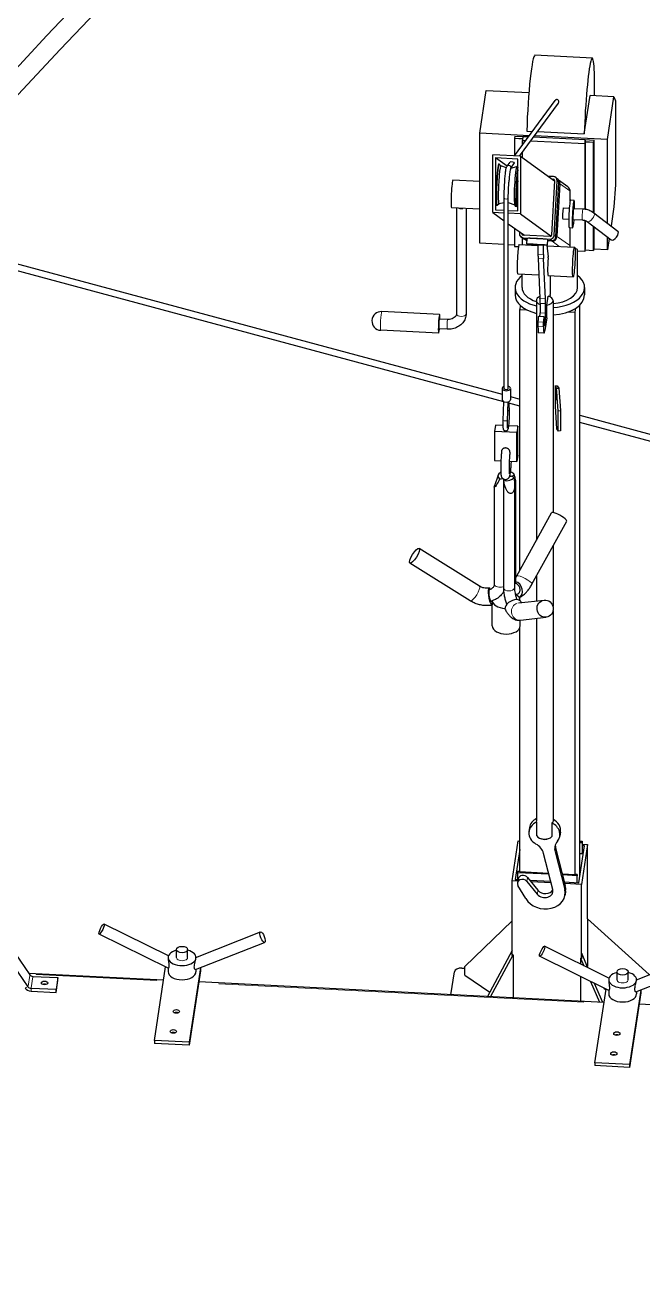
# Model space of a CAD drawing. Header units: millimetres. Extents: x 0 to 89100, y 0 to 63000.
# Drawn here: x 74960 to 75626, y 50841 to 52190 of the extents above; entities that cross this region are included whole.
import ezdxf

# ---------------------------------------------------------------- set-up
doc = ezdxf.new("R2010")
doc.units = ezdxf.units.MM
doc.header["$LTSCALE"] = 150
doc.layers.add('Visible', color=7, linetype='Continuous', lineweight=25)
doc.layers.add('Visible Narrow', color=7, linetype='Continuous', lineweight=18)

msp = doc.modelspace()

# ---------------------------------------------------------------- linework, layer by layer
at = {"layer": 'Visible'}
for p, q in [((75571.62, 52153.92), (75509.61, 52157.05)), ((75450.07, 52073.1), (75457.06, 52119.25)), ((75457.06, 52119.25), (75503.21, 52116.92)), ((75487.65, 52048.48), (75531.43, 52108.35)), ((75493.03, 52048.2), (75534.99, 52105.59)), ((75562.86, 52072.2), (75569.13, 52113.59)), ((75594.91, 52112.29), (75569.13, 52113.59)), ((75587.92, 52066.14), (75594.91, 52112.29)), ((75594.91, 52112.29), (75596.41, 52108.13)), ((75596.41, 52108.13), (75596.41, 52017.5)), ((75500.85, 52075.33), (75507.06, 52075.02)), ((75512.43, 52074.75), (75562.86, 52072.2)), ((75503.67, 52070.39), (75450.07, 52073.1)), ((75450.07, 51954.3), (75450.07, 52073.1)), ((75488.17, 52069.95), (75487.78, 52067.36)), ((75492.26, 52067.13), (75487.78, 52067.36)), ((75487.78, 52067.36), (75487.78, 52048.66)), ((75488.17, 52069.95), (75496.72, 52069.52)), ((75496.33, 52066.93), (75492.26, 52067.13)), ((75496.75, 52069.66), (75496.09, 52065.35)), ((75496.09, 52065.35), (75499.85, 52065.16)), ((75496.09, 52060.02), (75496.09, 52065.35)), ((75496.75, 52069.66), (75502.91, 52069.35)), ((75505.22, 52064.89), (75563.34, 52061.95)), ((75508.29, 52069.08), (75563.99, 52066.27)), ((75587.92, 52066.14), (75509.05, 52070.12)), ((75563.99, 52066.27), (75563.34, 52061.95)), ((75563.34, 52061.95), (75563.34, 51991.3)), ((75563.99, 52063.51), (75563.99, 52066.27)), ((75563.99, 52066.12), (75573.35, 52065.65)), ((75568.47, 52063.28), (75563.99, 52063.51)), ((75563.99, 52063.51), (75563.99, 51991.21)), ((75572.96, 52063.06), (75568.47, 52063.28)), ((75573.35, 52065.65), (75572.96, 52063.06)), ((75572.96, 51987.57), (75572.96, 52063.06)), ((75573.35, 52065.65), (75573.35, 51987.27)), ((75587.92, 51976.13), (75587.92, 52066.14)), ((75494.15, 52048.15), (75464.27, 52049.66)), ((75464.27, 51987.49), (75464.27, 52049.66)), ((75494.15, 52048.15), (75530.8, 52021.76)), ((75494.15, 52048.15), (75494.15, 51985.98)), ((75496.09, 52046.75), (75496.09, 52052.4)), ((75467.26, 52046.4), (75467.26, 51990.45)), ((75479.62, 52037.49), (75467.26, 52046.4)), ((75491.16, 52045.19), (75467.26, 52046.4)), ((75471.16, 52039.9), (75470.79, 52039.92)), ((75473, 52037.91), (75471.27, 52039.84)), ((75478.89, 52035.78), (75472.96, 52037.93)), ((75479.61, 52037.48), (75482.85, 52041.92)), ((75483.55, 52035.42), (75490.05, 52037.05)), ((75483.71, 52035.46), (75487.7, 52040.93)), ((75490.01, 52037.02), (75491.16, 52038.07)), ((75491.16, 51989.24), (75491.16, 52045.19)), ((75450.07, 52021.09), (75421.28, 52022.54)), ((75529.54, 52026.25), (75524.18, 52026.52)), ((75530.81, 52021.98), (75527.64, 51963.03)), ((75528.22, 52023.62), (75529.39, 52023.56)), ((75530.81, 52022.11), (75530.28, 52022.13)), ((75530.33, 51962.9), (75533.5, 52021.85)), ((75533.83, 52023.98), (75531.77, 52025.47)), ((75532.39, 51961.41), (75535.56, 52020.37)), ((75545.25, 52015.19), (75535.1, 52022.5)), ((75536.52, 52018.43), (75533.48, 51961.87)), ((75547.72, 51999.83), (75547.72, 52010.37)), ((75596.41, 52017.5), (75594.91, 51993.49)), ((75468.89, 51994.96), (75468.52, 51994.98)), ((75470.92, 51996.75), (75469.01, 51995.01)), ((75476.46, 51998.14), (75470.88, 51996.74)), ((75476.46, 51797.89), (75476.46, 52003.22)), ((75480.96, 51797.89), (75480.96, 52003.22)), ((75480.96, 51998.42), (75487.97, 51995.89)), ((75487.93, 51995.92), (75488.28, 51995.53)), ((75490.18, 51993.88), (75488.69, 51993.96)), ((75548.23, 52001.15), (75551.96, 52000.96)), ((75594.91, 51993.49), (75591.83, 51973.13)), ((75450.07, 51991.05), (75419.77, 51992.58)), ((75424.99, 51992.31), (75424.99, 51878.47)), ((75435.49, 51991.78), (75435.49, 51878.47)), ((75476.46, 51986.87), (75464.27, 51987.49)), ((75464.27, 51987.49), (75476.46, 51978.71)), ((75467.26, 51990.45), (75476.46, 51989.98)), ((75480.96, 51989.75), (75491.16, 51989.24)), ((75494.15, 51985.98), (75480.96, 51986.64)), ((75494.15, 51985.98), (75527.27, 51962.13)), ((75539.7, 51980.56), (75546.19, 51980.23)), ((75540.3, 51992.54), (75546.8, 51992.21)), ((75550.75, 51980), (75560.89, 51979.49)), ((75551.36, 51991.98), (75561.5, 51991.47)), ((75573.34, 51987.28), (75599.23, 51967.47)), ((74824.49, 51966.4), (75474.21, 51791.48)), ((75480.96, 51975.47), (75498.25, 51963.02)), ((75487.78, 51970.55), (75487.78, 51951.01)), ((75493.07, 51966.74), (75492.97, 51964.78)), ((75546.71, 51971.19), (75550.45, 51971)), ((75547.72, 51951.62), (75547.72, 51971.14)), ((75563.34, 51979.07), (75563.34, 51945.6)), ((75563.99, 51978.86), (75563.99, 51949.92)), ((75566.05, 51977.75), (75591.94, 51957.94)), ((75572.96, 51946.71), (75572.96, 51972.46)), ((75573.35, 51972.16), (75573.35, 51949.3)), ((75476.3, 51783.28), (74819.42, 51960.12)), ((75476.46, 51952.96), (75450.07, 51954.3)), ((75492.69, 51953.11), (75512.98, 51952.09)), ((75496.76, 51959.68), (75494.7, 51961.16)), ((75495.66, 51964.65), (75495.67, 51964.87)), ((75496.09, 51952.94), (75496.09, 51960.16)), ((75496.93, 51960.38), (75525.92, 51958.92)), ((75526.06, 51961.61), (75497.07, 51963.08)), ((75497.73, 51963.39), (75497.72, 51963.16)), ((75501.09, 51957.13), (75498.57, 51958.94)), ((75498.99, 51958.9), (75501.18, 51958.79)), ((75500.9, 51953.53), (75501.22, 51959.51)), ((75523.36, 51952.32), (75523.69, 51958.3)), ((75527.81, 51956.75), (75523.61, 51956.96)), ((75523.65, 51957.65), (75527.98, 51957.43)), ((75587.92, 51947.33), (75587.92, 51961.02)), ((75589.78, 51959.59), (75587.92, 51947.33)), ((75487.78, 51952.39), (75480.96, 51952.74)), ((75487.78, 51951.01), (75491.98, 51950.8)), ((75507.72, 51952.35), (75507.2, 51952.72)), ((75512.98, 51952.36), (75512.98, 51942.49)), ((75518.95, 51942.19), (75518.95, 51952.15)), ((75522.41, 51952.16), (75523.8, 51939.6)), ((75522.47, 51951.61), (75552.46, 51950.09)), ((75555.77, 51906.69), (75555.77, 51947.65)), ((75563.34, 51945.6), (75555.77, 51945.98)), ((75563.99, 51949.92), (75563.34, 51945.6)), ((75563.58, 51947.18), (75572.96, 51946.71)), ((75573.35, 51949.3), (75572.96, 51946.71)), ((75587.92, 51947.33), (75573.16, 51948.08)), ((75513.06, 51938.19), (75515.1, 51894.77)), ((75521.07, 51894.47), (75519.04, 51937.88)), ((75491.08, 51921.35), (75513.9, 51920.2)), ((75495.77, 51906.69), (75495.77, 51921.12)), ((75523.76, 51919.7), (75550.85, 51918.33)), ((75526.03, 51919.59), (75526.13, 51918.64)), ((75526.14, 51918.39), (75526.14, 51898.96)), ((75488.27, 51906.69), (75488.27, 51898.73)), ((75563.27, 51906.69), (75563.27, 51898.73)), ((75493.92, 51887.29), (75493.27, 51882.98)), ((75511.21, 51892.68), (75511.21, 51634.16)), ((75515.2, 51889.6), (75515.2, 51879.34)), ((75521.18, 51879.04), (75521.18, 51889.3)), ((75522.46, 51887.65), (75523.94, 51897.41)), ((75522.46, 51874.06), (75522.46, 51887.65)), ((75526.08, 51897.92), (75525.89, 51896.71)), ((75529.21, 51892.68), (75529.21, 51664.05)), ((75558.27, 51308.22), (75558.27, 51887.92)), ((75406.84, 51877.54), (75344.45, 51880.69)), ((75415.56, 51872.22), (75406.59, 51872.67)), ((75493.27, 51882.98), (75500.74, 51882.6)), ((75493.27, 51601.48), (75493.27, 51882.98)), ((75496.52, 51884.55), (75496.6, 51885.12)), ((75497.49, 51884.51), (75496.52, 51884.55)), ((75519.47, 51875.17), (75513.49, 51875.47)), ((75519.61, 51873.58), (75519.61, 51868.69)), ((75522.46, 51874.06), (75520.39, 51860.39)), ((75545.57, 51880.34), (75553.04, 51879.96)), ((75550.31, 51881.84), (75549.34, 51881.89)), ((75550.4, 51882.4), (75550.31, 51881.84)), ((75553.04, 51879.96), (75553.69, 51884.27)), ((75553.04, 51273.71), (75553.04, 51879.96)), ((75405.82, 51857.32), (75343.43, 51860.47)), ((75415.03, 51861.73), (75406.06, 51862.19)), ((75512.98, 51869.57), (75512.98, 51864.67)), ((75518.95, 51864.37), (75518.95, 51869.27)), ((75519.56, 51857.38), (75513.58, 51857.68)), ((75474.21, 51797.89), (75474.21, 51785.65)), ((75483.21, 51797.89), (75483.21, 51785.65)), ((75531.33, 51800.51), (75533.57, 51800.61)), ((75533.11, 51798.09), (75531.33, 51800.51)), ((75531.33, 51800.51), (75531.33, 51778.59)), ((75533.11, 51798.09), (75535.36, 51798.19)), ((75534.9, 51773.74), (75533.11, 51798.09)), ((75533.57, 51800.61), (75535.36, 51798.19)), ((75535.36, 51798.19), (75537.14, 51773.84)), ((75475.56, 51763.3), (75476.31, 51783.45)), ((75480.06, 51763.14), (75480.8, 51783.35)), ((75481.25, 51783.5), (75481.84, 51775.16)), ((75493.27, 51778.71), (75481.36, 51781.91)), ((75483.21, 51789.06), (75493.27, 51786.35)), ((75531.33, 51778.59), (75533.11, 51754.25)), ((75534.9, 51773.74), (75537.14, 51773.84)), ((75534.9, 51751.82), (75534.9, 51773.74)), ((75537.14, 51773.84), (75537.14, 51751.92)), ((75558.27, 51768.85), (79856.08, 50611.78)), ((75467.27, 51758.33), (75466.23, 51751.43)), ((75490.14, 51750.22), (75466.23, 51751.43)), ((75466.23, 51751.43), (75466.23, 51720.21)), ((75475.48, 51757.92), (75467.27, 51758.33)), ((75491.18, 51757.12), (75481.17, 51757.63)), ((75491.18, 51757.12), (75490.14, 51750.22)), ((75491.18, 51725.9), (75491.18, 51757.12)), ((75533.11, 51754.25), (75534.9, 51751.82)), ((75537.14, 51751.92), (75534.9, 51751.82)), ((79851.01, 50605.5), (75558.27, 51761.21)), ((75490.14, 51719), (75490.14, 51750.22)), ((75491.18, 51725.9), (75490.14, 51719)), ((75466.23, 51720.21), (75472.99, 51719.86)), ((75481.98, 51719.41), (75490.14, 51719)), ((75469.96, 51704.43), (75466.09, 51692.86)), ((75475.63, 51699.83), (75475.63, 51582.87)), ((75488.68, 51698.91), (75488.68, 51589.77)), ((75465.8, 51691.6), (75465.8, 51586.84)), ((75487.63, 51693.72), (75487.63, 51582.87)), ((75490.03, 51595.58), (75527.48, 51663.79)), ((75506.47, 51586.56), (75543.92, 51654.77)), ((75449.73, 51584.62), (75384.69, 51625.24)), ((75529.21, 51627.99), (75529.21, 51562.5)), ((75439.8, 51568.72), (75374.75, 51609.33)), ((75511.21, 51595.2), (75511.21, 51568.64)), ((75463.71, 51565.96), (75463.71, 51568.86)), ((75463.71, 51541.61), (75463.71, 51564.43)), ((75492.04, 51566.44), (75519.63, 51569.61)), ((75493.27, 51571.24), (75493.27, 51572.42)), ((75493.71, 51568.68), (75493.71, 51569.16)), ((75494.17, 51547.81), (75521.77, 51550.98)), ((75511.21, 51549.77), (75511.21, 51331.45)), ((75529.21, 51557.81), (75529.21, 51331.45)), ((75493.27, 51276.73), (75493.27, 51539.53)), ((75493.71, 51541.61), (75493.71, 51547.77)), ((75503.86, 51324.46), (75503.2, 51320.14)), ((75511.74, 51315.3), (75511.74, 51330.08)), ((75528.04, 51329.26), (75528.04, 51314.48)), ((75537.22, 51319.4), (75536.57, 51315.09)), ((75485.14, 51266.67), (75491.68, 51309.81)), ((75491.68, 51309.81), (75493.27, 51309.73)), ((75558.27, 51309.53), (75560.71, 51309.4)), ((75558.27, 51295.97), (75558.27, 51308.22)), ((75558.27, 51308.22), (75560.51, 51308.11)), ((75566.4, 51306.03), (75559.86, 51262.9)), ((75560.51, 51308.11), (75560.71, 51309.4)), ((75560.51, 51308.11), (75560.51, 51295.86)), ((75560.71, 51309.4), (75560.71, 51297.16)), ((75560.71, 51306.32), (75566.4, 51306.03)), ((75566.4, 51225.88), (75566.4, 51306.03)), ((75493.27, 51300.42), (75488.39, 51268.25)), ((75529.02, 51257.52), (75518.97, 51296.4)), ((75531.37, 51297.96), (75541.8, 51257.6)), ((75532.02, 51302.27), (75542.46, 51261.91)), ((75557.13, 51264.77), (75563.15, 51304.46)), ((75560.51, 51295.86), (75558.27, 51295.97)), ((75558.27, 51272.29), (75558.27, 51295.97)), ((75560.51, 51295.86), (75560.71, 51297.16)), ((75563.15, 51304.46), (75560.71, 51304.58)), ((75485.14, 51186.43), (75485.14, 51266.67)), ((75491.13, 51266.37), (75485.14, 51266.67)), ((75488.39, 51268.25), (75491.39, 51268.09)), ((75491.03, 51276.84), (75490.83, 51275.55)), ((75524.8, 51273.83), (75490.83, 51275.55)), ((75490.83, 51275.55), (75490.83, 51268.12)), ((75491.51, 51268.84), (75490.85, 51264.53)), ((75493.27, 51276.73), (75491.03, 51276.84)), ((75493.27, 51276.73), (75524.46, 51275.16)), ((75501, 51266.09), (75512.24, 51252.37)), ((75501.66, 51270.4), (75512.89, 51256.69)), ((75504.07, 51267.45), (75526.75, 51266.31)), ((75527.2, 51264.55), (75505.56, 51265.64)), ((75539.22, 51274.41), (75553.04, 51273.71)), ((75555.09, 51272.31), (75539.57, 51273.09)), ((75541.51, 51265.56), (75557.13, 51264.77)), ((75555.28, 51273.6), (75553.04, 51273.71)), ((75555.28, 51273.6), (75555.09, 51272.31)), ((75555.09, 51264.88), (75555.09, 51272.31)), ((75555.28, 51264.87), (75555.28, 51273.6)), ((75499.84, 51247.64), (75491.4, 51261.89)), ((75559.86, 51262.9), (75541.97, 51263.8)), ((75542.79, 51255.79), (75542.13, 51251.48)), ((75559.86, 51182.65), (75559.86, 51262.9)), ((75566.32, 51225.95), (75566.32, 51174.27)), ((75566.32, 51225.95), (75633.05, 51165.63)), ((75114.35, 51185.8), (75044.91, 51220.17)), ((75144.05, 51184.19), (75213.66, 51211.61)), ((75434.21, 51174.26), (75485.14, 51223.48)), ((75114.19, 51172.49), (75039.59, 51209.42)), ((75143.43, 51171.04), (75218.06, 51200.44)), ((74962.85, 51152.54), (74941.38, 51184.09)), ((74943.34, 51197.04), (74964.81, 51165.48)), ((75114.06, 51184.1), (75114.06, 51183.89)), ((75123.06, 51184.1), (75123.06, 51192.67)), ((75135.06, 51184.1), (75135.06, 51192.67)), ((75144.06, 51184.1), (75144.06, 51183.89)), ((75485.14, 51191.56), (75458.67, 51141.99)), ((75461.88, 51141.83), (75486.03, 51187.05)), ((75486.03, 51187.05), (75485.14, 51186.43)), ((75486.03, 51187.05), (75486.03, 51140.61)), ((75589.38, 51148.49), (75514.77, 51185.42)), ((75589.53, 51161.8), (75520.09, 51196.17)), ((75560.24, 51188.5), (75559.86, 51182.65)), ((75566.85, 51173.03), (75560.24, 51188.5)), ((75619.24, 51160.19), (75688.85, 51187.61)), ((75099.26, 51094.56), (75111.29, 51173.93)), ((75114.06, 51172.56), (75114.06, 51168.79)), ((75148.78, 51172.91), (75136.62, 51092.68)), ((75144.06, 51171.29), (75144.06, 51168.79)), ((75148.79, 51173.1), (75148.79, 51170.04)), ((75430.97, 51172.63), (75434.21, 51172.47)), ((75434.21, 51165.07), (75434.21, 51174.26)), ((75558.97, 51183.37), (75558.97, 51176.93)), ((75559.86, 51182.65), (75558.97, 51183.37)), ((75558.97, 51183.37), (75562.45, 51175.21)), ((75618.61, 51147.04), (75693.25, 51176.44)), ((75109.13, 51159.64), (74963.78, 51166.99)), ((74968.04, 51163.78), (74995.11, 51162.42)), ((74995.11, 51162.42), (74993.15, 51149.48)), ((74993.15, 51146.41), (74995.11, 51159.36)), ((74995.11, 51159.36), (74995.11, 51162.42)), ((75148.78, 51169.85), (75136.62, 51089.62)), ((75584.31, 51135.64), (75146.94, 51157.73)), ((75419.11, 51143.99), (75422.85, 51168.69)), ((75434.21, 51165.07), (75461.12, 51146.56)), ((75558.97, 51163.54), (75558.97, 51136.92)), ((75569.7, 51158.23), (75579.23, 51135.9)), ((75589.24, 51160.1), (75589.24, 51159.88)), ((75598.24, 51160.1), (75598.24, 51168.67)), ((75610.24, 51160.1), (75610.24, 51168.67)), ((75619.24, 51160.1), (75619.24, 51159.88)), ((74993.15, 51149.48), (74966.08, 51150.84)), ((74966.08, 51147.78), (74993.15, 51146.41)), ((74993.15, 51146.41), (74993.15, 51149.48)), ((75582.78, 51135.72), (75574.1, 51156.05)), ((75574.45, 51070.56), (75586.48, 51149.93)), ((75583.93, 51151.19), (75586.37, 51149.21)), ((75586.41, 51149.47), (75584.87, 51150.72)), ((75589.24, 51148.56), (75589.24, 51144.79)), ((75623.96, 51148.91), (75611.81, 51068.67)), ((75623.96, 51145.85), (75611.81, 51065.61)), ((75619.24, 51147.29), (75619.24, 51144.79)), ((75623.98, 51149.1), (75623.98, 51146.04)), ((75766.11, 51126.46), (75622.13, 51133.73)), ((75136.62, 51092.68), (75099.26, 51094.56)), ((75099.26, 51094.56), (75099.26, 51091.5)), ((75136.62, 51089.62), (75099.26, 51091.5)), ((75136.62, 51092.68), (75136.62, 51089.62)), ((75611.81, 51068.67), (75574.45, 51070.56)), ((75574.45, 51070.56), (75574.45, 51067.5)), ((75611.81, 51065.61), (75574.45, 51067.5)), ((75611.81, 51068.67), (75611.81, 51065.61))]:
    msp.add_line(p, q, dxfattribs=at)
msp.add_arc((75343.94, 51870.58), 10.12, 87.10836, 267.10836, dxfattribs=at)
for centre, major_axis, ratio, start_param, end_param in [((80143.81, 50568.5), (-5871.17, -6.59), 0.5763143, 5.3004226, 6.2856822), ((75506.24, 52090.39), (3.37, 66.67), 0.0711624, 0, 1.8021621), ((75568.25, 52087.26), (3.37, 66.67), 0.0711624, 5.1181737, 8.0853474), ((75469.65, 52017.45), (-1.14, -22.47), 0.0711624, 3.1415927, 6.2831853), ((75470.02, 52017.43), (-1.14, -22.47), 0.0711624, 3.0701888, 6.3545892), ((75471.89, 52017.33), (-1.04, -20.6), 0.0711624, 3.1198778, 6.3049002), ((75485.28, 52041.42), (2.46, -0.43), 0.2435478, 6.1633005, 9.3048931), ((75489.08, 52016.47), (-1.04, -20.6), 0.0711624, 3.2129966, 6.2117814), ((75490.94, 52016.37), (1.14, 22.47), 0.0711624, 0.505111, 2.3003494), ((75420.52, 52007.56), (-0.76, -14.98), 0.0711624, 3.1415927, 6.2831853), ((75491.32, 52016.35), (-1.14, -22.47), 0.0711624, 3.8375206, 6.8218135), ((75491.32, 52016.35), (-0.4, -7.86), 0.0711624, 3.9852826, 6.6740516), ((75529.31, 52022.06), (0.08, 1.5), 0.9985132, 4.712389, 6.2831853), ((75529.31, 52022.06), (2.45, 3.41), 0.996412, 5.284394, 6.8551903), ((75531.37, 52020.58), (2.45, 3.41), 0.996412, 5.284394, 6.2831853), ((75531.14, 52018.7), (3.16, 4.38), 0.996412, 5.284394, 6.0472811), ((75542.34, 52010.64), (2.4, -5.13), 0.938726, 1.1085614, 2.1073527), ((75547.47, 51986.17), (-0.76, -14.98), 0.0711624, 3.1415927, 6.2831853), ((75551.21, 51985.98), (-0.76, -14.98), 0.0711624, 1.9823132, 7.4424648), ((75430.24, 51994.82), (5.25, 0), 0.5773503, 4.1998732, 5.0503719), ((75540, 51986.55), (0.3, 5.99), 0.0711624, 0, 3.1415927), ((75551.21, 51985.98), (-0.32, -6.37), 0.0711624, 2.7968915, 6.6278865), ((75595.58, 51962.71), (3.65, 4.77), 0.4389488, 3.1415927, 6.2831853), ((75491.88, 51937.23), (0.8, 15.88), 0.0711624, 0, 3.1415927), ((75497.15, 51964.57), (-2.45, -3.41), 0.996412, 5.284394, 6.8551903), ((75497.15, 51964.57), (-0.08, -1.5), 0.9985132, 4.712389, 6.2831853), ((75499.21, 51963.09), (-2.45, -3.41), 0.996412, 0, 0.572005), ((75499.21, 51963.09), (-0.08, -1.5), 0.9985132, 4.712389, 4.7928885), ((75501.5, 51963.48), (-3.16, -4.38), 0.996412, 0.0537343, 0.5588171), ((75512.45, 51958.91), (11.23, -0.6), 0.0458144, 0, 3.1415927), ((75526.14, 51963.11), (2.45, 3.41), 0.996412, 3.7135977, 5.284394), ((75526.14, 51963.11), (-0.08, -1.5), 0.9985132, 0, 1.5707963), ((75528.1, 51962.14), (-3.16, -4.38), 0.996412, 0.572005, 2.1428013), ((75528.2, 51961.62), (2.45, 3.41), 0.996412, 3.7135977, 5.284394), ((75514.61, 51953.28), (-0.95, -18.73), 0.0711624, 5.3296671, 5.653334), ((75520.59, 51952.98), (0.95, 18.73), 0.0711624, 2.1880744, 2.5117413), ((75523.75, 51938.92), (-0.038, -0.749), 0.0711624, 1.3746709, 2.7291265), ((75542.34, 51951.89), (-2.4, 5.13), 0.938726, 4.0189088, 4.250154), ((75525.77, 51949.32), (30, -1.67), 0.0579595, 0.0032333, 0.4471657), ((75524.76, 51935.57), (-0.81, -16.1), 0.0711624, 4.5162636, 6.450434), ((75525.77, 51906.69), (-37.5, 0), 0.5773503, 5.6396842, 7.4553423), ((75526.08, 51917.96), (-0.038, -0.749), 0.0711624, 2.1880744, 2.7291265), ((75525.77, 51906.69), (37.5, 0), 0.5773503, 4.8043538, 6.9266864), ((75525.77, 51906.69), (-30, 0), 0.5773503, 0, 1.0641976), ((75526.08, 51898.53), (-0.038, -0.749), 0.0711624, 0.6172781, 2.1880744), ((75525.77, 51906.69), (30, 0), 0.5773503, 4.8274367, 6.2831853), ((75525.77, 51898.73), (-37.5, 0), 0.5773503, 0, 1.172157), ((75520.21, 51892.68), (-9, 0), 0.5773503, 5.3307483, 7.2629509), ((75513.24, 51876.66), (-1.14, -22.47), 0.0711624, 2.1880744, 2.5117413), ((75519.21, 51876.35), (1.14, 22.47), 0.0711624, 5.3296671, 5.653334), ((75520.21, 51892.68), (9, 0), 0.5773503, 4.9649594, 7.4268783), ((75525.77, 51898.73), (37.5, 0), 0.5773503, 4.8043538, 6.2831853), ((75406.33, 51867.43), (0.51, 10.11), 0.0711624, 5.2575064, 10.4504568), ((75406.33, 51867.43), (0.26, 5.24), 0.0711624, 0, 3.1415927), ((75513.3, 51871.73), (0.19, 3.75), 0.0711624, 0, 2.1880744), ((75514.41, 51874.16), (-0.45, -8.99), 0.0711624, 1.7115737, 2.1880744), ((75519.28, 51871.43), (0.19, 3.75), 0.0711624, 5.3296671, 8.4712597), ((75520.39, 51873.86), (-0.45, -8.99), 0.0711624, 5.3296671, 8.4712597), ((75514.41, 51874.16), (-0.83, -16.48), 0.0711624, 5.3296671, 6.2831853), ((75520.39, 51873.86), (-0.83, -16.48), 0.0711624, 5.3296671, 6.9004634), ((75478.71, 51797.89), (4.5, 0), 0.5773503, 2.0943951, 7.3303829), ((75478.71, 51797.89), (2.25, 0), 0.5773503, 3.1415927, 6.2831853), ((75478.71, 51785.65), (4.5, 0), 0.5773503, 3.1415927, 6.2831853), ((75478.71, 51703.46), (-8.91, 0), 0.5773503, 5.4584271, 6.9334106), ((75471.8, 51703.81), (-6, 0), 0.5773503, 1.539253, 2.0941499), ((75471.8, 51703.81), (6, 0), 0.5773503, 1.3968406, 1.4278067), ((75481.63, 51699.83), (-6, 0), 0.5773503, 6.1788754, 6.6637945), ((75478.71, 51703.46), (8.91, 0), 0.5773503, 4.4112295, 5.8862131), ((75482.68, 51706.73), (-6, 0), 0.5773503, 1.5378933, 2.4750043), ((75481.63, 51699.83), (6, 0), 0.5773503, 0.4920554, 1.4294556), ((75478.71, 51703.46), (8.91, 0), 0.5773503, 0.2224393, 1.0226236), ((75535.7, 51659.28), (8.22, -4.51), 0.2167229, 0, 3.1415927), ((75488.47, 51580.51), (3.86, -8.54), 0.7931532, 0.0647668, 2.5958933), ((75461.75, 51573.32), (1.52, -9.25), 0.2149285, 2.5127925, 6.5764458), ((75478.71, 51569.16), (-15, 0), 0.5773503, 4.894477, 4.9514495), ((75478.71, 51569.16), (15, 0), 0.5773503, 6.2300993, 7.1373746), ((75478.71, 51569.16), (-15, 0), 0.5773503, 0.0344746, 1.4799427), ((75478.71, 51519.31), (14.56, -48.35), 0.0749691, 3.3856491, 3.4800716), ((75485.9, 51563.55), (8.13, 4.66), 0.5698367, 0, 3.1415927), ((75478.71, 51541.61), (15, 0), 0.5773503, 3.1415927, 6.2831853), ((75520.54, 51321.93), (-16.68, 2.53), 0.8133896, 5.4231648, 6.2831853), ((75520.54, 51321.93), (16.68, -2.53), 0.8133896, 0, 1.1513432), ((75519.89, 51317.62), (-16.68, 2.53), 0.8133896, 5.3411979, 7.4056409), ((75519.89, 51317.62), (16.68, -2.53), 0.8133896, 5.8289037, 7.4704492), ((75500.71, 51294.11), (18.54, -2.81), 0.8133896, 0.334087, 1.1224556), ((75520.21, 51317.05), (-9, 0), 0.5773503, 0.342509, 2.6245508), ((75519.89, 51317.62), (7.42, -1.12), 0.8133896, 4.3749659, 5.4444595), ((75549.63, 51300.25), (-18.54, 2.81), 0.8133896, 5.8289037, 6.6172723), ((75550.29, 51304.56), (-18.54, 2.81), 0.8133896, 0.1435281, 0.334087), ((75496.41, 51263.69), (-5.56, 0.84), 0.8133896, 3.8750962, 6.8698895), ((75497.07, 51268), (-5.56, 0.84), 0.8133896, 3.8750962, 6.2831853), ((75519.89, 51254.85), (22.25, -3.37), 0.8133896, 3.7282969, 6.6172723), ((75519.89, 51256.38), (9.27, -1.4), 0.8133896, 3.8750962, 6.6172723), ((75520.54, 51260.69), (9.27, -1.4), 0.8133896, 3.8750962, 5.9930606), ((75520.54, 51259.16), (22.25, -3.37), 0.8133896, 0, 0.334087), ((75129.06, 51184.1), (15, 0), 0.5773503, 1.9823132, 7.4424648), ((75145.04, 51173.1), (3.75, 0), 0.5773503, 6.1959188, 6.3093974), ((75430.32, 51168.32), (-7.5, 0), 0.5773503, 4.6251225, 6.1959188), ((74968.04, 51166.85), (-3.71, 0.56), 0.8133896, 0.6462371, 1.6934346), ((75129.06, 51168.79), (15, 0), 0.5773503, 3.1415927, 6.2831853), ((75145.04, 51170.04), (3.75, 0), 0.5773503, 6.1959188, 6.2831853), ((75604.24, 51160.1), (15, 0), 0.5773503, 1.9823132, 7.4424648), ((74966.08, 51153.91), (-7.42, 1.12), 0.8133896, 0.6462371, 1.6934346), ((74966.08, 51153.91), (3.71, -0.56), 0.8133896, 3.7878297, 4.8350273), ((74980.68, 51153.56), (3.38, 0), 0.5773503, 0.9037852, 2.2378075), ((74980.68, 51153.56), (-3.38, 0), 0.5773503, 4.0453778, 5.3794001), ((75604.24, 51144.79), (15, 0), 0.5773503, 3.1415927, 6.2831853), ((75620.23, 51149.1), (3.75, 0), 0.5773503, 6.1959188, 6.3093974), ((75620.23, 51146.04), (3.75, 0), 0.5773503, 6.1959188, 6.2831853), ((75122.85, 51122.91), (3.38, 0), 0.5773503, 0.9037852, 2.2378075), ((75122.85, 51122.91), (-3.38, 0), 0.5773503, 4.0453778, 5.3794001), ((75119.58, 51101.34), (3.38, 0), 0.5773503, 0.9037852, 2.2378075), ((75119.58, 51101.34), (-3.38, 0), 0.5773503, 4.0453778, 5.3794001), ((75598.03, 51098.91), (3.38, 0), 0.5773503, 0.9037852, 2.2378075), ((75598.03, 51098.91), (-3.38, 0), 0.5773503, 4.0453778, 5.3794001), ((75594.76, 51077.34), (3.38, 0), 0.5773503, 0.9037852, 2.2378075), ((75594.76, 51077.34), (-3.38, 0), 0.5773503, 4.0453778, 5.3794001), ((80147.07, 50348.97), (-6187.5, 0), 0.5773503, 6.0985564, 9.6081897)]:
    msp.add_ellipse(centre, major_axis=major_axis, ratio=ratio, start_param=start_param, end_param=end_param, dxfattribs=at)
for centre, major_axis, ratio in [((75512.13, 51952.92), (11.23, -0.6), 0.0458144), ((75551.66, 51934.21), (-0.8, -15.88), 0.0711624), ((75533.11, 51788.89), (0.17, -3.75), 0.0625864), ((75379.72, 51617.28), (4.97, 7.95), 0.2728617), ((75520.7, 51560.29), (-1.07, 9.31), 0.9373247), ((75042.25, 51214.8), (-2.66, -5.38), 0.2126557), ((75215.86, 51206.03), (2.2, -5.58), 0.3377699), ((75129.06, 51192.67), (-6, 0), 0.5773503), ((75517.43, 51190.79), (-2.66, -5.38), 0.2126557), ((75604.24, 51168.67), (6, 0), 0.5773503), ((74980.68, 51156.63), (-3.38, 0), 0.5773503), ((75122.85, 51125.97), (3.38, 0), 0.5773503), ((75119.58, 51104.4), (3.38, 0), 0.5773503), ((75598.03, 51101.97), (3.38, 0), 0.5773503), ((75594.76, 51080.4), (3.38, 0), 0.5773503)]:
    msp.add_ellipse(centre, major_axis=major_axis, ratio=ratio, dxfattribs=at)
for points, knots in [([(75534.99, 52105.59), (75535.07, 52105.71), (75535.15, 52105.84), (75535.35, 52106.26), (75535.43, 52106.57), (75535.47, 52107.15), (75535.43, 52107.47), (75535.24, 52108.07), (75535.08, 52108.35), (75534.71, 52108.77), (75534.47, 52108.96), (75533.95, 52109.22), (75533.66, 52109.29), (75533.09, 52109.32), (75532.79, 52109.28), (75532.23, 52109.07), (75531.97, 52108.91), (75531.64, 52108.62), (75531.53, 52108.49), (75531.43, 52108.35)], [0.28996436, 0.28996436, 0.28996436, 0.28996436, 0.34655904, 0.34655904, 0.46806141, 0.46806141, 0.59095249, 0.59095249, 0.71384356, 0.71384356, 0.8265343, 0.8265343, 0.93922503, 0.93922503, 1.05191577, 1.05191577, 1.16460651, 1.16460651, 1.23108698, 1.23108698, 1.23108698, 1.23108698]), ([(75476.46, 52003.22), (75476.46, 52005.11), (75476.49, 52007.21), (75476.62, 52011.59), (75476.71, 52013.88), (75476.95, 52018.42), (75477.1, 52020.68), (75477.42, 52024.95), (75477.61, 52026.96), (75477.99, 52030.55), (75478.2, 52032.12), (75478.63, 52034.76), (75478.82, 52035.73), (75479.24, 52036.85), (75479.34, 52037.11), (75479.61, 52037.48)], [1.5707963, 1.5707963, 1.5707963, 1.5707963, 1.8967557, 1.8967557, 2.2197421, 2.2197421, 2.5421755, 2.5421755, 2.8654655, 2.8654655, 3.1925935, 3.1925935, 3.5400504, 3.5400504, 3.6508797, 3.6508797, 3.6508797, 3.6508797]), ([(75483.55, 52035.42), (75483.46, 52035.4), (75483.31, 52035.03), (75483, 52033.71), (75482.84, 52032.85), (75482.57, 52031.02), (75482.46, 52030.18), (75482.25, 52028.35), (75482.15, 52027.37), (75481.93, 52024.88), (75481.8, 52023.32), (75481.65, 52021.2), (75481.62, 52020.7), (75481.58, 52020.21)], [1.0318387, 1.0318387, 1.0318387, 1.0318387, 1.4062492, 1.4062492, 1.7342506, 1.7342506, 1.9614364, 1.9614364, 2.1814618, 2.1814618, 2.4877083, 2.4877083, 2.5797797, 2.5797797, 2.5797797, 2.5797797]), ([(75480.96, 52003.22), (75480.96, 52004.18), (75480.96, 52005.21), (75481, 52007.36), (75481.03, 52008.47), (75481.1, 52010.77), (75481.14, 52011.94), (75481.24, 52014.31), (75481.3, 52015.5), (75481.43, 52017.87), (75481.5, 52019.05), (75481.58, 52020.21)], [1.57079633, 1.57079633, 1.57079633, 1.57079633, 1.74230931, 1.74230931, 1.91382229, 1.91382229, 2.08533528, 2.08533528, 2.25684826, 2.25684826, 2.42836125, 2.42836125, 2.42836125, 2.42836125]), ([(75488.09, 51998.78), (75488.05, 52000.12), (75488.12, 52001.45), (75488.31, 52002.29), (75488.36, 52002.42), (75488.43, 52002.52), (75488.45, 52002.54), (75488.49, 52002.56), (75488.5, 52002.56), (75488.54, 52002.55), (75488.55, 52002.54), (75488.58, 52002.52), (75488.6, 52002.51), (75488.63, 52002.47), (75488.65, 52002.44), (75488.7, 52002.36), (75488.73, 52002.29), (75488.83, 52002.05), (75488.89, 52001.84), (75488.95, 52001.62), (75488.97, 52001.54), (75489, 52001.45)], [11.233347, 11.233347, 11.233347, 11.233347, 11.7645406, 11.7645406, 11.9001132, 11.9001132, 11.9450231, 11.9450231, 11.9718711, 11.9718711, 11.9912802, 11.9912802, 12.01038, 12.01038, 12.0371112, 12.0371112, 12.0905917, 12.0905917, 12.2551973, 12.2551973, 12.3460197, 12.3460197, 12.3460197, 12.3460197]), ([(75488.4, 51994.57), (75488.37, 51994.78), (75488.34, 51995), (75488.29, 51995.47), (75488.27, 51995.72), (75488.22, 51996.25), (75488.2, 51996.53), (75488.16, 51997.12), (75488.15, 51997.43), (75488.12, 51998.08), (75488.1, 51998.42), (75488.09, 51998.78)], [0.95002919, 0.95002919, 0.95002919, 0.95002919, 1.0253834, 1.0253834, 1.10073762, 1.10073762, 1.17609183, 1.17609183, 1.25144604, 1.25144604, 1.32680025, 1.32680025, 1.32680025, 1.32680025]), ([(75489, 52001.45), (75488.68, 52000.09), (75488.45, 51998.37), (75488.29, 51995.55), (75488.35, 51994.63), (75488.54, 51994.05), (75488.61, 51993.96), (75488.69, 51993.96)], [-4.4334518, -4.4334518, -4.4334518, -4.4334518, -3.9846386, -3.9846386, -3.5665956, -3.5665956, -3.397384, -3.397384, -3.397384, -3.397384]), ([(75561.5, 51991.47), (75562.35, 51991.43), (75563.2, 51991.34), (75564.89, 51991.06), (75565.72, 51990.87), (75567.36, 51990.4), (75568.17, 51990.12), (75569.73, 51989.47), (75570.5, 51989.1), (75571.96, 51988.26), (75572.67, 51987.79), (75573.34, 51987.28)], [1.57079633, 1.57079633, 1.57079633, 1.57079633, 1.72787596, 1.72787596, 1.88495559, 1.88495559, 2.04203522, 2.04203522, 2.19911486, 2.19911486, 2.35619449, 2.35619449, 2.35619449, 2.35619449]), ([(75560.89, 51979.49), (75561.29, 51979.47), (75561.7, 51979.42), (75562.49, 51979.29), (75562.88, 51979.2), (75563.63, 51978.99), (75563.99, 51978.86), (75564.67, 51978.58), (75564.99, 51978.42), (75565.56, 51978.1), (75565.82, 51977.92), (75566.05, 51977.75)], [1.57079633, 1.57079633, 1.57079633, 1.57079633, 1.72787596, 1.72787596, 1.88495559, 1.88495559, 2.04203522, 2.04203522, 2.19911486, 2.19911486, 2.35619449, 2.35619449, 2.35619449, 2.35619449]), ([(75435.49, 51878.47), (75435.49, 51876.67), (75435.16, 51874.88), (75433.92, 51871.5), (75432.99, 51869.92), (75430.62, 51867.07), (75429.15, 51865.82), (75425.85, 51863.77), (75424.01, 51862.99), (75420.16, 51861.95), (75418.15, 51861.7), (75415.77, 51861.71), (75415.4, 51861.72), (75415.03, 51861.73)], [3.1415927, 3.1415927, 3.1415927, 3.1415927, 3.4305059, 3.4305059, 3.7206994, 3.7206994, 4.0264576, 4.0264576, 4.3406169, 4.3406169, 4.6547761, 4.6547761, 4.712389, 4.712389, 4.712389, 4.712389]), ([(75424.99, 51878.47), (75424.99, 51877.86), (75424.87, 51877.27), (75424.4, 51876.11), (75424.04, 51875.53), (75423.03, 51874.44), (75422.36, 51873.92), (75420.82, 51873.08), (75419.96, 51872.75), (75418.12, 51872.31), (75417.15, 51872.2), (75415.96, 51872.2), (75415.76, 51872.21), (75415.56, 51872.22)], [3.1415927, 3.1415927, 3.1415927, 3.1415927, 3.4557519, 3.4557519, 3.7699112, 3.7699112, 4.0840704, 4.0840704, 4.3754175, 4.3754175, 4.6560653, 4.6560653, 4.712389, 4.712389, 4.712389, 4.712389]), ([(75481.84, 51775.16), (75481.9, 51774.34), (75481.93, 51773.32), (75481.94, 51771.11), (75481.93, 51769.97), (75481.86, 51767.59), (75481.81, 51766.35), (75481.69, 51763.88), (75481.61, 51762.65), (75481.44, 51760.31), (75481.34, 51759.2), (75481.13, 51757.19), (75481.01, 51756.3), (75480.77, 51754.74), (75480.67, 51754.18), (75480.38, 51753.41), (75480.33, 51753.28), (75480.19, 51753.03), (75480.12, 51752.91), (75479.9, 51752.61), (75479.73, 51752.41), (75479.22, 51752.07), (75478.95, 51751.94), (75478.36, 51751.82), (75478.08, 51751.81), (75477.55, 51751.88), (75477.31, 51751.96), (75476.88, 51752.18), (75476.71, 51752.31), (75476.4, 51752.59), (75476.29, 51752.74), (75476.09, 51753.03), (75476.02, 51753.17), (75475.88, 51753.49), (75475.84, 51753.65), (75475.66, 51754.33), (75475.62, 51754.8), (75475.51, 51756.24), (75475.48, 51757.27), (75475.47, 51759.48), (75475.49, 51760.62), (75475.53, 51762.3), (75475.55, 51762.8), (75475.56, 51763.3)], [4.2853104, 4.2853104, 4.2853104, 4.2853104, 4.6743887, 4.6743887, 5.0069104, 5.0069104, 5.3327538, 5.3327538, 5.6572847, 5.6572847, 5.9831726, 5.9831726, 6.3156267, 6.3156267, 6.6843218, 6.6843218, 6.7506226, 6.7506226, 6.7963127, 6.7963127, 6.8481941, 6.8481941, 6.8816471, 6.8816471, 6.9072244, 6.9072244, 6.9315175, 6.9315175, 6.9594513, 6.9594513, 6.9947916, 6.9947916, 7.0419575, 7.0419575, 7.1233038, 7.1233038, 7.4227899, 7.4227899, 7.8137398, 7.8137398, 8.1463478, 8.1463478, 8.2810602, 8.2810602, 8.2810602, 8.2810602]), ([(75480.15, 51754.92), (75480.15, 51754.92), (75480.15, 51754.96), (75480.12, 51755.14), (75480.09, 51755.36), (75480.03, 51756.05), (75480.01, 51756.6), (75479.97, 51757.99), (75479.97, 51758.86), (75479.99, 51760.82), (75480.02, 51761.91), (75480.06, 51763.07), (75480.06, 51763.11), (75480.06, 51763.14)], [7.1348496, 7.1348496, 7.1348496, 7.1348496, 7.2217394, 7.2217394, 7.3994475, 7.3994475, 7.6603319, 7.6603319, 7.9603303, 7.9603303, 8.2719802, 8.2719802, 8.2810602, 8.2810602, 8.2810602, 8.2810602]), ([(75473.72, 51730.26), (75473.56, 51728.69), (75473.42, 51726.96), (75473.17, 51723.37), (75473.06, 51721.52), (75472.9, 51717.87), (75472.84, 51716.07), (75472.77, 51712.66), (75472.76, 51711.06), (75472.8, 51708.17), (75472.84, 51706.9), (75472.98, 51705.16), (75473.04, 51704.57), (75473.24, 51703.53), (75473.3, 51703.13), (75473.71, 51702.23), (75473.81, 51702.05), (75474.14, 51701.52), (75474.41, 51701.12), (75475.31, 51700.38), (75475.82, 51700.06), (75476.94, 51699.69), (75477.49, 51699.61), (75478.53, 51699.64), (75479.02, 51699.75), (75479.9, 51700.06), (75480.27, 51700.28), (75480.95, 51700.77), (75481.2, 51701.03), (75481.66, 51701.56), (75481.81, 51701.8), (75482.11, 51702.32), (75482.22, 51702.57), (75482.51, 51703.3), (75482.62, 51703.69), (75482.99, 51705.24), (75483.19, 51706.54), (75483.56, 51709.58), (75483.73, 51711.21), (75484.02, 51714.64), (75484.15, 51716.44), (75484.28, 51718.61), (75484.3, 51718.95), (75484.32, 51719.29)], [3.5048762, 3.5048762, 3.5048762, 3.5048762, 3.8390719, 3.8390719, 4.1663333, 4.1663333, 4.4925901, 4.4925901, 4.8216594, 4.8216594, 5.1633487, 5.1633487, 5.3825956, 5.3825956, 5.5311828, 5.5311828, 5.5639022, 5.5639022, 5.6130004, 5.6130004, 5.6467894, 5.6467894, 5.6718597, 5.6718597, 5.6955177, 5.6955177, 5.7226773, 5.7226773, 5.7576705, 5.7576705, 5.8032787, 5.8032787, 5.8705316, 5.8705316, 6.0288386, 6.0288386, 6.4361745, 6.4361745, 6.7847045, 6.7847045, 7.1148261, 7.1148261, 7.1756373, 7.1756373, 7.1756373, 7.1756373]), ([(75478.18, 51733.58), (75477.91, 51733.6), (75477.61, 51733.59), (75477.03, 51733.52), (75476.75, 51733.46), (75476.24, 51733.31), (75475.97, 51733.21), (75475.47, 51732.95), (75475.24, 51732.8), (75474.85, 51732.49), (75474.65, 51732.3), (75474.31, 51731.88), (75474.16, 51731.66), (75473.95, 51731.22), (75473.85, 51730.97), (75473.75, 51730.56), (75473.73, 51730.41), (75473.72, 51730.26)], [0, 0, 0, 0, 0.10928854, 0.10928854, 0.21857708, 0.21857708, 0.33028469, 0.33028469, 0.4419923, 0.4419923, 0.5575462, 0.5575462, 0.6731001, 0.6731001, 0.79393137, 0.79393137, 0.86154222, 0.86154222, 0.86154222, 0.86154222]), ([(75482.65, 51729.14), (75482.66, 51729.26), (75482.67, 51729.37), (75482.67, 51729.72), (75482.64, 51729.99), (75482.51, 51730.53), (75482.42, 51730.79), (75482.2, 51731.25), (75482.06, 51731.49), (75481.72, 51731.94), (75481.52, 51732.15), (75481.12, 51732.5), (75480.89, 51732.68), (75480.39, 51732.98), (75480.12, 51733.12), (75479.62, 51733.32), (75479.33, 51733.41), (75478.75, 51733.53), (75478.45, 51733.57), (75478.18, 51733.58)], [2.72943178, 2.72943178, 2.72943178, 2.72943178, 2.78225382, 2.78225382, 2.90308508, 2.90308508, 3.02391635, 3.02391635, 3.13947025, 3.13947025, 3.25502415, 3.25502415, 3.36673176, 3.36673176, 3.47843937, 3.47843937, 3.58772791, 3.58772791, 3.69701645, 3.69701645, 3.69701645, 3.69701645]), ([(75482.65, 51729.14), (75482.52, 51727.77), (75482.39, 51726.26), (75482.17, 51723.05), (75482.07, 51721.35), (75481.91, 51717.98), (75481.85, 51716.31), (75481.78, 51713.16), (75481.76, 51711.7), (75481.78, 51709.16), (75481.81, 51708.07), (75481.89, 51706.49), (75481.95, 51705.93), (75481.99, 51705.66), (75482, 51705.64), (75482, 51705.64)], [3.5229926, 3.5229926, 3.5229926, 3.5229926, 3.8298323, 3.8298323, 4.1425067, 4.1425067, 4.4562926, 4.4562926, 4.7678564, 4.7678564, 5.0705473, 5.0705473, 5.3401441, 5.3401441, 5.4030904, 5.4030904, 5.4030904, 5.4030904]), ([(75471.61, 51700.34), (75471.57, 51700.23), (75471.52, 51700.12), (75470.45, 51697.65), (75469.33, 51695.48), (75467.91, 51693.26), (75467.51, 51692.69), (75466.76, 51691.76), (75466.4, 51691.41), (75466.03, 51691.24), (75465.93, 51691.24), (75465.8, 51691.41), (75465.79, 51691.6), (75465.87, 51692.12), (75465.96, 51692.46), (75466.09, 51692.86)], [1.0888289, 1.0888289, 1.0888289, 1.0888289, 1.1422547, 1.1422547, 2.2845094, 2.2845094, 2.6849318, 2.6849318, 3.0853542, 3.0853542, 3.268349, 3.268349, 3.4513438, 3.4513438, 3.6296354, 3.6296354, 3.6296354, 3.6296354]), ([(75486.92, 51701.47), (75486.94, 51701.33), (75486.97, 51701.2), (75487.45, 51698.13), (75487.74, 51695.13), (75487.55, 51691.32), (75487.45, 51690.23), (75487.02, 51688.12), (75486.69, 51687.1), (75485.97, 51685.84), (75485.68, 51685.43), (75484.99, 51684.79), (75484.58, 51684.56), (75483.75, 51684.33), (75483.3, 51684.34), (75482.44, 51684.56), (75482.03, 51684.77), (75480.92, 51685.54), (75480.26, 51686.3), (75479.12, 51687.99), (75478.65, 51688.92), (75477.2, 51692.3), (75476.52, 51695.19), (75476.1, 51698.27), (75476.08, 51698.41), (75476.06, 51698.54)], [1.0888289, 1.0888289, 1.0888289, 1.0888289, 1.1422547, 1.1422547, 2.2845094, 2.2845094, 2.6849318, 2.6849318, 3.0853542, 3.0853542, 3.268349, 3.268349, 3.4513438, 3.4513438, 3.6343386, 3.6343386, 3.8173335, 3.8173335, 4.2177558, 4.2177558, 4.6181782, 4.6181782, 5.760433, 5.760433, 5.8138588, 5.8138588, 5.8138588, 5.8138588]), ([(75488.68, 51698.91), (75488.68, 51699.05), (75488.67, 51699.19), (75488.57, 51700.66), (75488.1, 51702.4), (75487.45, 51704.41), (75487.42, 51704.5), (75487.39, 51704.59)], [4.4995281, 4.4995281, 4.4995281, 4.4995281, 4.6181782, 4.6181782, 5.760433, 5.760433, 5.8138588, 5.8138588, 5.8138588, 5.8138588]), ([(75488.68, 51593.36), (75489.14, 51594.03), (75489.59, 51594.78), (75490.02, 51595.57), (75490.03, 51595.58), (75490.03, 51595.58)], [6.71929012, 6.71929012, 6.71929012, 6.71929012, 6.89247698, 6.89247698, 6.89405055, 6.89405055, 6.89405055, 6.89405055]), ([(75488.68, 51589.77), (75488.68, 51589.05), (75488.74, 51588.43), (75488.9, 51587.51), (75489.01, 51587.2), (75489.11, 51586.98), (75489.13, 51586.94), (75489.13, 51586.94)], [4.71238898, 4.71238898, 4.71238898, 4.71238898, 4.93128327, 4.93128327, 5.14482099, 5.14482099, 5.24745756, 5.24745756, 5.24745756, 5.24745756]), ([(75460.23, 51582.57), (75459.54, 51582.45), (75458.81, 51582.39), (75457.34, 51582.36), (75456.59, 51582.4), (75455.1, 51582.59), (75454.36, 51582.74), (75452.93, 51583.13), (75452.23, 51583.37), (75450.92, 51583.94), (75450.3, 51584.27), (75449.73, 51584.62)], [4.45658755, 4.45658755, 4.45658755, 4.45658755, 4.62992089, 4.62992089, 4.80325422, 4.80325422, 4.97658755, 4.97658755, 5.14992089, 5.14992089, 5.32325422, 5.32325422, 5.32325422, 5.32325422]), ([(75460.34, 51580.39), (75460.28, 51580.37), (75460.22, 51580.33), (75460.11, 51580.19), (75460.04, 51580.06), (75459.94, 51579.74), (75459.89, 51579.54), (75459.83, 51579.11), (75459.8, 51578.85), (75459.77, 51578.27), (75459.77, 51577.95), (75459.78, 51577.33), (75459.8, 51576.97), (75459.86, 51576.22), (75459.9, 51575.83), (75459.98, 51575.1), (75460.04, 51574.69), (75460.18, 51573.88), (75460.25, 51573.48), (75460.4, 51572.75), (75460.49, 51572.37), (75460.68, 51571.63), (75460.78, 51571.28), (75460.97, 51570.67), (75461.08, 51570.37), (75461.29, 51569.81), (75461.4, 51569.57), (75461.6, 51569.18), (75461.71, 51568.99), (75461.92, 51568.71), (75462.02, 51568.61), (75462.2, 51568.49), (75462.29, 51568.46), (75462.39, 51568.47), (75462.4, 51568.47), (75462.41, 51568.48)], [1.9786374, 1.9786374, 1.9786374, 1.9786374, 2.090199, 2.090199, 2.2372938, 2.2372938, 2.3843886, 2.3843886, 2.5314835, 2.5314835, 2.6785783, 2.6785783, 2.8276377, 2.8276377, 2.9766971, 2.9766971, 3.1271434, 3.1271434, 3.2775896, 3.2775896, 3.4282141, 3.4282141, 3.5788387, 3.5788387, 3.7288914, 3.7288914, 3.8789442, 3.8789442, 4.0279123, 4.0279123, 4.1768805, 4.1768805, 4.325088, 4.325088, 4.344096, 4.344096, 4.344096, 4.344096]), ([(75465.8, 51586.84), (75465.8, 51586.35), (75465.74, 51585.86), (75465.47, 51584.91), (75465.28, 51584.44), (75464.73, 51583.51), (75464.38, 51583.06), (75463.5, 51582.18), (75462.98, 51581.76), (75461.77, 51581), (75461.09, 51580.67), (75460.34, 51580.4)], [3.1415927, 3.1415927, 3.1415927, 3.1415927, 3.3617094, 3.3617094, 3.5818261, 3.5818261, 3.8019429, 3.8019429, 4.0220596, 4.0220596, 4.2421763, 4.2421763, 4.2421763, 4.2421763]), ([(75475.86, 51578.82), (75475.56, 51578.25), (75475.23, 51577.69), (75473.94, 51575.72), (75472.8, 51574.42), (75470.23, 51572.14), (75468.8, 51571.16), (75465.73, 51569.56), (75464.1, 51568.93), (75462.41, 51568.48)], [3.530883, 3.530883, 3.530883, 3.530883, 3.62140432, 3.62140432, 3.86131015, 3.86131015, 4.10121598, 4.10121598, 4.34112181, 4.34112181, 4.34112181, 4.34112181]), ([(75475.63, 51582.87), (75475.63, 51581.51), (75475.72, 51580.11), (75476.03, 51577.23), (75476.26, 51575.76), (75476.85, 51572.8), (75477.21, 51571.32), (75478.05, 51568.39), (75478.53, 51566.95), (75479.13, 51565.35), (75479.21, 51565.15), (75479.29, 51564.95)], [4.71238898, 4.71238898, 4.71238898, 4.71238898, 4.94905236, 4.94905236, 5.18571573, 5.18571573, 5.42237911, 5.42237911, 5.65904249, 5.65904249, 5.69339934, 5.69339934, 5.69339934, 5.69339934]), ([(75487.63, 51582.87), (75487.63, 51582.03), (75487.68, 51581.08), (75487.9, 51579.05), (75488.06, 51577.97), (75488.49, 51575.76), (75488.75, 51574.64), (75489.37, 51572.41), (75489.72, 51571.31), (75490.12, 51570.22), (75490.14, 51570.17), (75490.16, 51570.12)], [4.71238898, 4.71238898, 4.71238898, 4.71238898, 4.94081091, 4.94081091, 5.16923284, 5.16923284, 5.39765477, 5.39765477, 5.6260767, 5.6260767, 5.63708895, 5.63708895, 5.63708895, 5.63708895]), ([(75488.52, 51575.69), (75488.62, 51575.7), (75488.71, 51575.71), (75489.41, 51575.79), (75489.99, 51575.9), (75490.55, 51576.05)], [5.80390944, 5.80390944, 5.80390944, 5.80390944, 5.81908156, 5.81908156, 5.91190676, 5.91190676, 5.91190676, 5.91190676]), ([(75492.68, 51584.44), (75492.52, 51584.72), (75492.33, 51585.02), (75491.88, 51585.61), (75491.62, 51585.9), (75491.1, 51586.39), (75490.8, 51586.63), (75490.18, 51587.03), (75489.86, 51587.2), (75489.35, 51587.4), (75489.14, 51587.47), (75488.92, 51587.53)], [1.81339451, 1.81339451, 1.81339451, 1.81339451, 1.94113957, 1.94113957, 2.09019896, 2.09019896, 2.2372938, 2.2372938, 2.38438864, 2.38438864, 2.48315637, 2.48315637, 2.48315637, 2.48315637]), ([(75490.55, 51576.05), (75490.59, 51576.06), (75490.63, 51576.07), (75490.97, 51576.18), (75491.27, 51576.31), (75491.77, 51576.62), (75492.03, 51576.82), (75492.5, 51577.28), (75492.7, 51577.55), (75493.04, 51578.08), (75493.2, 51578.4), (75493.44, 51579.08), (75493.53, 51579.44), (75493.64, 51580.12), (75493.67, 51580.51), (75493.66, 51581.3), (75493.61, 51581.69), (75493.48, 51582.42), (75493.38, 51582.82), (75493.11, 51583.59), (75492.94, 51583.97), (75492.74, 51584.35), (75492.71, 51584.39), (75492.68, 51584.44)], [5.1939622, 5.1939622, 5.1939622, 5.1939622, 5.2124666, 5.2124666, 5.3606742, 5.3606742, 5.5096423, 5.5096423, 5.6586104, 5.6586104, 5.8086632, 5.8086632, 5.958716, 5.958716, 6.1093405, 6.1093405, 6.259965, 6.259965, 6.4104113, 6.4104113, 6.5608575, 6.5608575, 6.5821719, 6.5821719, 6.5821719, 6.5821719]), ([(75492.77, 51572.17), (75493.89, 51572.71), (75494.92, 51573.34), (75497, 51574.81), (75498.03, 51575.67), (75499.98, 51577.53), (75500.9, 51578.53), (75502.65, 51580.65), (75503.48, 51581.76), (75505.04, 51584.09), (75505.78, 51585.31), (75506.47, 51586.56)], [6.04726641, 6.04726641, 6.04726641, 6.04726641, 6.20071721, 6.20071721, 6.37405055, 6.37405055, 6.54738388, 6.54738388, 6.72071721, 6.72071721, 6.89405055, 6.89405055, 6.89405055, 6.89405055]), ([(75463.26, 51564.06), (75461.66, 51563.8), (75460.03, 51563.66), (75456.77, 51563.6), (75455.14, 51563.69), (75451.9, 51564.09), (75450.29, 51564.41), (75447.15, 51565.27), (75445.6, 51565.81), (75442.62, 51567.1), (75441.17, 51567.86), (75439.8, 51568.72)], [4.45658755, 4.45658755, 4.45658755, 4.45658755, 4.62992089, 4.62992089, 4.80325422, 4.80325422, 4.97658755, 4.97658755, 5.14992089, 5.14992089, 5.32325422, 5.32325422, 5.32325422, 5.32325422]), ([(75477.77, 51558.89), (75478.39, 51557.8), (75479.05, 51556.76), (75480.47, 51554.77), (75481.23, 51553.83), (75482.91, 51552.04), (75483.84, 51551.19), (75486.02, 51549.63), (75487.28, 51548.91), (75490.37, 51547.88), (75492.23, 51547.59), (75494.17, 51547.81)], [6.02738388, 6.02738388, 6.02738388, 6.02738388, 6.20071721, 6.20071721, 6.37405055, 6.37405055, 6.54738388, 6.54738388, 6.72071721, 6.72071721, 6.89405055, 6.89405055, 6.89405055, 6.89405055]), ([(75511.74, 51330.08), (75511.7, 51330.11), (75511.67, 51330.15), (75511.46, 51330.41), (75511.33, 51330.66), (75511.23, 51331.11), (75511.21, 51331.27), (75511.21, 51331.45)], [10.60436043, 10.60436043, 10.60436043, 10.60436043, 10.64289012, 10.64289012, 10.87470149, 10.87470149, 11.00283244, 11.00283244, 11.00283244, 11.00283244]), ([(75529.21, 51331.45), (75529.21, 51331.28), (75529.2, 51331.12), (75529.18, 51330.98), (75529.13, 51330.64), (75529.02, 51330.33), (75528.69, 51329.79), (75528.46, 51329.55), (75528.13, 51329.32), (75528.09, 51329.29), (75528.04, 51329.26)], [7.30066149, 7.30066149, 7.30066149, 7.30066149, 7.40434191, 7.40434191, 7.40434191, 7.63615328, 7.63615328, 7.86796466, 7.86796466, 7.90649434, 7.90649434, 7.90649434, 7.90649434]), ([(75114.06, 51183.89), (75114.06, 51183.58), (75114.07, 51183.24), (75114.15, 51182.1), (75114.25, 51181.24), (75114.46, 51179.54), (75114.59, 51178.59), (75114.78, 51176.76), (75114.84, 51175.89), (75114.84, 51174.5), (75114.79, 51173.88), (75114.6, 51172.95), (75114.46, 51172.65), (75114.29, 51172.49), (75114.24, 51172.47), (75114.19, 51172.49)], [1.5426697, 1.5426697, 1.5426697, 1.5426697, 1.6948429, 1.6948429, 2.0220679, 2.0220679, 2.3786518, 2.3786518, 2.7352357, 2.7352357, 3.0571869, 3.0571869, 3.3791381, 3.3791381, 3.5308155, 3.5308155, 3.5308155, 3.5308155]), ([(75142.23, 51173.77), (75142.23, 51174.5), (75142.31, 51175.37), (75142.61, 51177.17), (75142.81, 51178.11), (75143.21, 51179.77), (75143.42, 51180.63), (75143.69, 51181.77), (75143.77, 51182.13), (75143.91, 51182.77), (75143.96, 51183.05), (75144.03, 51183.52), (75144.05, 51183.72), (75144.06, 51183.87), (75144.06, 51183.88), (75144.06, 51183.89)], [0, 0, 0, 0, 0.3565839, 0.3565839, 0.7131678, 0.7131678, 1.0403928, 1.0403928, 1.2040053, 1.2040053, 1.3676178, 1.3676178, 1.5312304, 1.5312304, 1.5426697, 1.5426697, 1.5426697, 1.5426697]), ([(75143.43, 51171.05), (75143.3, 51170.99), (75143.16, 51171.01), (75142.81, 51171.22), (75142.59, 51171.54), (75142.3, 51172.49), (75142.23, 51173.12), (75142.23, 51173.77)], [4.38337473, 4.38337473, 4.38337473, 4.38337473, 4.58087166, 4.58087166, 4.90282284, 4.90282284, 5.22477402, 5.22477402, 5.22477402, 5.22477402]), ([(75589.24, 51159.88), (75589.24, 51159.58), (75589.25, 51159.24), (75589.33, 51158.1), (75589.44, 51157.23), (75589.65, 51155.54), (75589.78, 51154.58), (75589.96, 51152.76), (75590.02, 51151.88), (75590.02, 51150.5), (75589.97, 51149.87), (75589.78, 51148.95), (75589.65, 51148.65), (75589.48, 51148.48), (75589.43, 51148.47), (75589.38, 51148.49)], [1.5426697, 1.5426697, 1.5426697, 1.5426697, 1.6948429, 1.6948429, 2.0220679, 2.0220679, 2.3786518, 2.3786518, 2.7352357, 2.7352357, 3.0571869, 3.0571869, 3.3791381, 3.3791381, 3.5308155, 3.5308155, 3.5308155, 3.5308155]), ([(75617.41, 51149.77), (75617.41, 51150.5), (75617.5, 51151.36), (75617.79, 51153.17), (75618, 51154.11), (75618.39, 51155.77), (75618.61, 51156.62), (75618.88, 51157.77), (75618.96, 51158.13), (75619.09, 51158.77), (75619.15, 51159.05), (75619.22, 51159.52), (75619.24, 51159.71), (75619.24, 51159.86), (75619.24, 51159.87), (75619.24, 51159.88)], [0, 0, 0, 0, 0.3565839, 0.3565839, 0.7131678, 0.7131678, 1.0403928, 1.0403928, 1.2040053, 1.2040053, 1.3676178, 1.3676178, 1.5312304, 1.5312304, 1.5426697, 1.5426697, 1.5426697, 1.5426697]), ([(75618.61, 51147.04), (75618.48, 51146.99), (75618.34, 51147.01), (75618, 51147.22), (75617.78, 51147.53), (75617.49, 51148.48), (75617.41, 51149.11), (75617.41, 51149.77)], [4.38337473, 4.38337473, 4.38337473, 4.38337473, 4.58087166, 4.58087166, 4.90282284, 4.90282284, 5.22477402, 5.22477402, 5.22477402, 5.22477402])]:
    msp.add_open_spline(points, degree=3, knots=knots, dxfattribs=at)
msp.add_open_spline([(75494.03, 51568.22), (75494.35, 51567.65), (75494.66, 51567.17), (75494.94, 51566.77)], degree=3, dxfattribs=at)
at = {"layer": 'Visible Narrow'}
for p, q in [((75530.64, 52022.66), (75529.46, 52023.51)), ((75535.45, 52020.44), (75533.6, 52021.77)), ((75547.16, 52010.77), (75537.08, 52018.02)), ((75497.62, 51963.24), (75495.76, 51964.57)), ((75498.88, 51958.97), (75497.03, 51960.31)), ((75527.87, 51957.51), (75526.02, 51958.84)), ((75535.49, 51951.22), (75528.22, 51956.46)), ((75532.28, 51961.49), (75530.43, 51962.82)), ((75547, 51952.13), (75534.19, 51961.36)), ((75509.27, 51952.29), (75508.86, 51952.59)), ((75518.65, 51942.21), (75513.27, 51942.48)), ((75513.36, 51938.17), (75518.74, 51937.9)), ((75520.77, 51894.48), (75515.4, 51894.75)), ((75520.88, 51889.31), (75515.5, 51889.58)), ((75520.88, 51879.05), (75515.5, 51879.33)), ((75518.65, 51869.29), (75513.27, 51869.56)), ((75518.65, 51864.39), (75513.27, 51864.66)), ((75531.99, 51302.06), (75531.4, 51298.17)), ((75501.62, 51270.19), (75501.04, 51266.31)), ((75512.86, 51256.47), (75512.27, 51252.59)), ((75542.42, 51261.69), (75541.83, 51257.81)), ((75148.78, 51172.76), (75148.78, 51170)), ((74962.94, 51153.18), (74964.71, 51164.83)), ((74967.94, 51163.14), (74966.18, 51151.49)), ((75101.77, 51159.18), (74971.6, 51165.76)), ((74959.77, 51151.24), (74962.68, 51152.47)), ((74966.08, 51150.69), (74966.08, 51147.93)), ((75562.32, 51135.92), (75168.69, 51155.8)), ((75623.96, 51148.76), (75623.96, 51146))]:
    msp.add_line(p, q, dxfattribs=at)
for centre, major_axis, ratio, start_param, end_param in [((75481.43, 52036.15), (-1.82, 1.33), 0.9916541, 3.5855204, 6.1412029), ((75478.71, 52003.22), (-2.25, 0), 0.5773503, 0.1570796, 2.984513), ((75561.2, 51985.48), (-0.3, -5.99), 0.0711624, 3.2986723, 6.1261057), ((75569.7, 51982.51), (-3.65, -4.77), 0.4389488, 0.1570796, 2.984513), ((75343.94, 51870.58), (-0.51, -10.11), 0.0711624, 3.2986723, 6.1261057), ((75415.29, 51866.98), (0.26, 5.24), 0.0711624, 0.1570796, 2.984513), ((75430.24, 51878.47), (-5.25, 0), 0.5773503, 0.1570796, 2.984513), ((75479.6, 51775), (2.24, 0.16), 0.8624095, 5.0934891, 6.2205697), ((75477.81, 51763.22), (2.25, -0.08), 0.1885755, 3.2986723, 6.1261057), ((75482.68, 51589.77), (6, 0), 0.5773503, 5.7137793, 6.2532166), ((75498.25, 51591.07), (8.22, -4.51), 0.2167229, 0.1570796, 2.984513), ((75444.76, 51576.67), (4.97, 7.95), 0.2728617, 3.2986723, 6.1261057), ((75471.8, 51586.84), (-6, 0), 0.5773503, 0.1131545, 2.149935), ((75481.63, 51582.87), (6, 0), 0.5773503, 3.2986723, 6.1261057), ((75493.11, 51557.13), (1.07, -9.31), 0.9373247, 3.2986723, 6.1261057), ((75129.06, 51184.1), (-6, 0), 0.5773503, 0, 3.1415927), ((75604.24, 51160.1), (-6, 0), 0.5773503, 0, 3.1415927)]:
    msp.add_ellipse(centre, major_axis=major_axis, ratio=ratio, start_param=start_param, end_param=end_param, dxfattribs=at)
msp.add_open_spline([(75987.69, 52926.14), (75506.28, 52647.54), (75112.72, 52322.75), (74824.49, 51966.4)], degree=3, dxfattribs=at)

doc.saveas('drawing.dxf')
